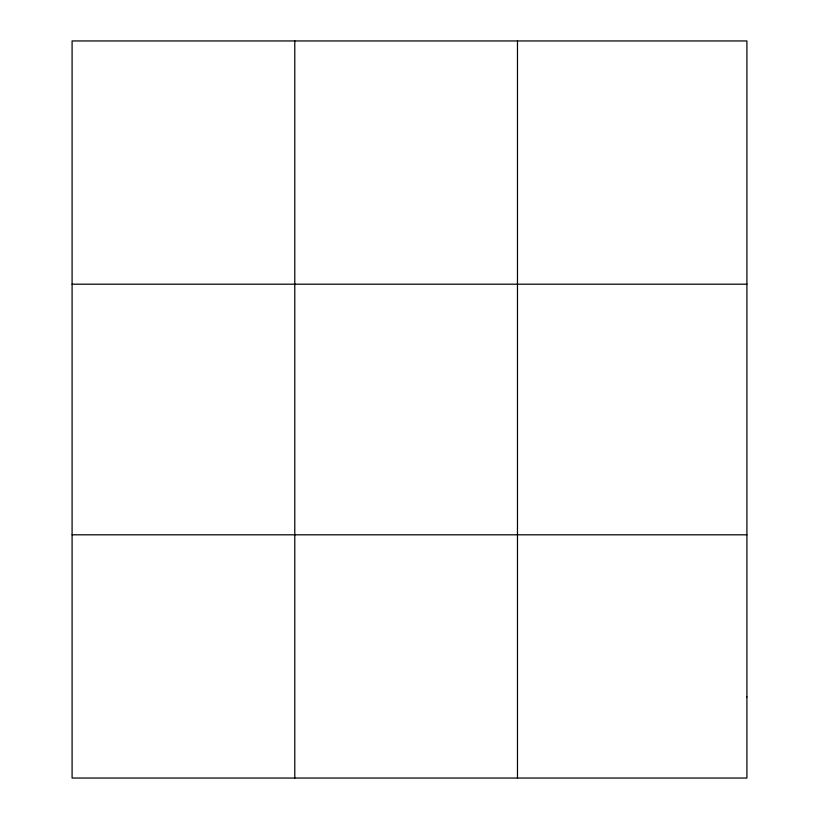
<?xml version="1.0" encoding="UTF-8"?>
<svg xmlns="http://www.w3.org/2000/svg" width="819" height="819" viewBox="0 0 819 819"><rect width="100%" height="100%" fill="white"/><g stroke="black" fill="none" stroke-linecap="round" stroke-linejoin="round"><path stroke-width="1.23" d="M294.779 40.95L294.779 778.05M517.475 40.95L517.475 778.05M72.092 284.193L746.908 284.193M72.092 534.807L746.908 534.807M746.908 696.969L746.908 778.05L72.092 778.05L72.092 40.95L746.908 40.95L746.908 696.969"/></g></svg>
